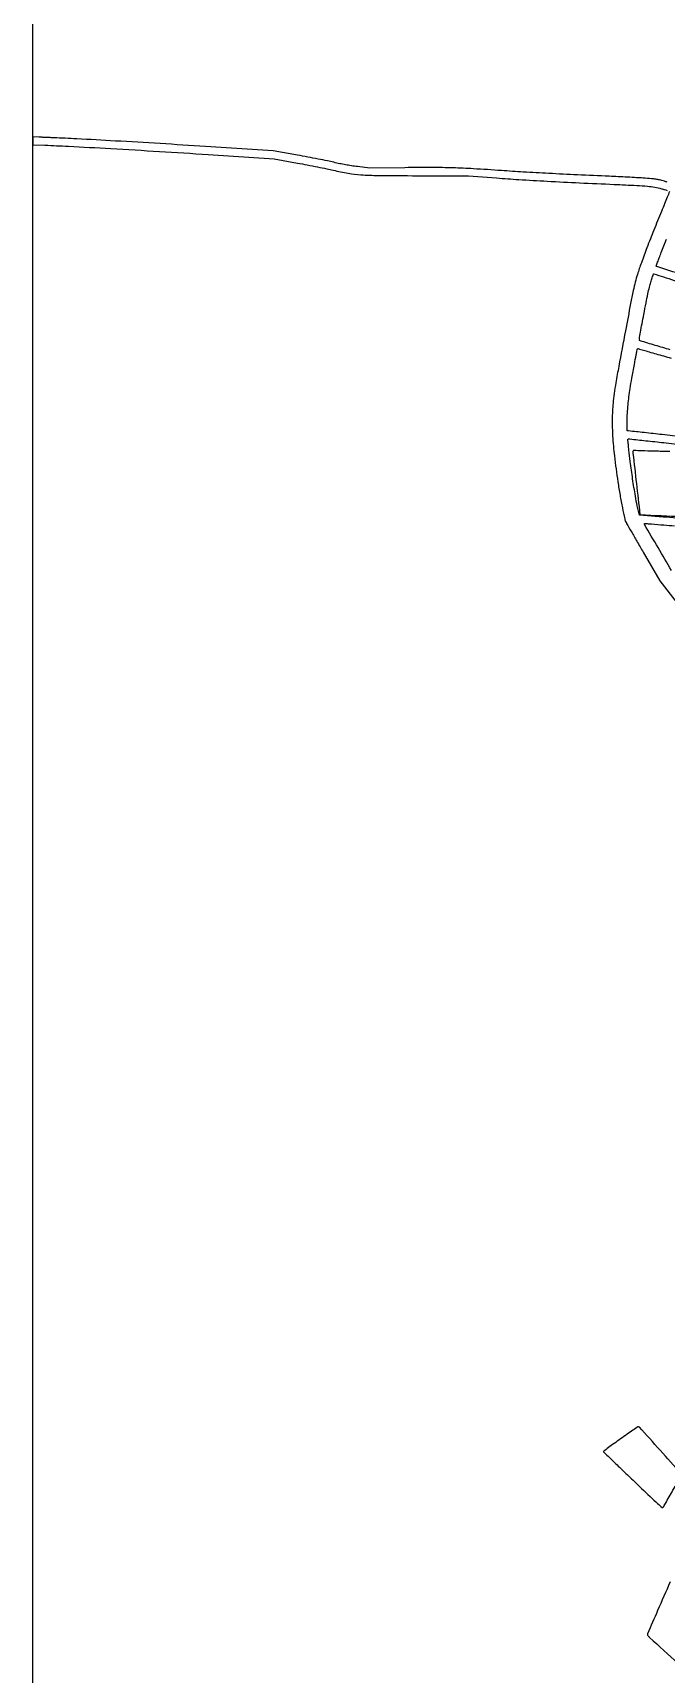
# Model space of a CAD drawing. Header units: metres. Extents: x 244 to 6504, y 133 to 4776.
# Drawn here: x 244 to 973, y 1085 to 2975 of the extents above; entities that cross this region are included whole.
import ezdxf

# ---------------------------------------------------------------- set-up
doc = ezdxf.new("R2010")
doc.units = ezdxf.units.M
doc.header["$MEASUREMENT"] = 0

msp = doc.modelspace()

# ---------------------------------------------------------------- linework, layer by layer
for points in [[(2390.74, 4302.36, -0.000001), (2436.6, 4383.87, -0.253439)], [(1770.95, 4232.21, -0.000001), (1756.31, 4203.53, -0.092463)], [(2358.85, 2292.47, -0.000002), (2402.87, 2275.77, -0.000001), (2455, 2255.99, -0.000469)], [(2661.8, 3304.26, -0.000001), (2697.55, 3290.75, -0.000089)], [(2166.88, 2385.74, -0.000003), (2059.01, 2428.09, -0.099946)], [(1593.92, 2905.57, -0.000004), (1514.48, 2912.51, -0.000011), (1436.43, 2919.33, -0.007054)], [(1857.04, 2862.14, 0.000008), (1895.3, 2965.72, 0.303576)], [(1716.95, 2894.91, -0.000001), (1705.81, 2895.88, -0.000045)], [(1359.46, 2926.04, -0.000007), (1314.6, 2930, -0.176126)], [(977.69, 2492.83, -0.000527), (959.92, 2493.25, -0.000296), (944.92, 2493.63, -0.007612), (940.85, 2493.8, 0.003759), (937.1, 2493.98, 0.059579), (935.83, 2493.88, 0.219896), (935.26, 2493.47, 0.126802), (935.05, 2492.64, 0.029085), (935.15, 2490.7, 0.000045), (939.08, 2455.99, 0.000009), (943.1, 2420.52, 0.165705), (943.26, 2420.2, 0.192), (943.58, 2420.05, 0.000005), (991.66, 2418.02, 0.000005), (1039.77, 2415.99, 0.238408)], [(978.15, 2610.07, -0.005172), (960.89, 2615.08, -0.000876), (943.41, 2620.4, -0.27754), (942.48, 2621.43, -0.090924), (942.47, 2622.21, -0.000403), (943.9, 2630.46, -0.001924), (945.58, 2639.84, -0.001211), (947.61, 2650.78, -0.002284), (950.17, 2664.08, -0.004783), (952.31, 2674.39, -0.005957), (954.13, 2682.31, -0.016481), (955.66, 2687.83, -0.001291), (957.32, 2693.07, -0.008375), (958.21, 2695.69, -0.007819), (958.81, 2697.31, -0.346397), (959.1, 2697.48, -0.04331), (959.21, 2697.46, -0.000002), (970.28, 2693.91, -0.000087), (982.5, 2690, -0.000052), (996.99, 2685.36, -0.000769)], [(1142.77, 2571.56, -0.000013), (1195.68, 2565.43, -0.627212)], [(974.68, 2803.11, -0.002164), (971.28, 2804.1, 0.01037), (965.72, 2805.63, 0.02476), (961.53, 2806.48, 0.017424), (956.5, 2807.05, 0.00305), (946.97, 2807.75, 0.002612), (939.37, 2808.22, 0.001081), (929.07, 2808.78, 0.001069), (918.03, 2809.33, 0.001378), (907.89, 2809.79, -0.001121), (871.22, 2811.43, -0.001528), (838.17, 2813.08, -0.001709), (808.88, 2814.74, -0.002672), (783.69, 2816.38, 0.002973), (751.52, 2818.46, 0.007111), (727.63, 2819.53, 0.007209), (703.91, 2819.9, 0.003137), (672.4, 2819.75), (631.99, 2819.3), (618.05, 2820.98, -0.006639), (610.93, 2821.94, -0.007818), (604.21, 2823.04, -0.007835), (597.54, 2824.34, -0.006722), (590.56, 2825.92, 0.007719), (583.49, 2827.51, 0.002345), (572.72, 2829.7, 0.002347), (560.63, 2832.05, 0.002558), (548.85, 2834.21), (520.7, 2839.22), (442.87, 2844.2, 0.000843), (390.62, 2847.45, 0.000883), (339.17, 2850.47, 0.000857), (294.67, 2852.93, 0.003738), (268.32, 2854.14, -0.000973), (263.99, 2854.32, -0.000719), (259.21, 2854.53, -0.000726), (254.69, 2854.74, -0.001632), (251.26, 2854.92), (244.14, 2855.31), (244.14, 2850.69), (244.14, 2846.07), (257.88, 2845.62, -0.004911), (285.19, 2844.44, -0.000986), (333.79, 2841.78, -0.001052), (389.8, 2838.48, -0.00104), (446.02, 2834.93), (522.03, 2829.97), (548.85, 2825.08, -0.002358), (560.17, 2822.96, -0.002061), (571.99, 2820.64, -0.002072), (582.65, 2818.46, -0.006165), (589.93, 2816.84, 0.015295), (607.26, 2813.32, 0.026208), (621.91, 2811.59, 0.013713), (641.94, 2810.84, 0.001581), (686.97, 2810.52), (745.93, 2810.29), (778.06, 2807.88, 0.003514), (803.74, 2806.12, 0.001726), (836.46, 2804.24, 0.001577), (873.69, 2802.33, 0.00129), (913.52, 2800.53, -0.00149), (939.41, 2799.34, -0.010686), (951.89, 2798.47, -0.02162), (960.22, 2797.34, -0.024682), (968.05, 2795.53, -0.002356), (971.46, 2794.55, -0.003673), (974.38, 2793.66, -0.001101)], [(1036.14, 2682.5, -0.000063), (999.49, 2694.11, -0.000031), (962.47, 2705.83, -0.168667), (961.89, 2706.27, -0.242352), (961.87, 2706.42, -0.000124), (963.56, 2710.97, -0.001587), (965.46, 2716.03, -0.000962), (967.74, 2722.02), (973.71, 2737.59)], [(977.27, 2792.38, -0.000321), (974.63, 2785.67, -0.002712), (971.6, 2778.15, -0.001644), (967.95, 2769.27, 0.003177), (959.12, 2747.65, 0.004063), (951.27, 2727.62, 0.00448), (944.8, 2710.2, 0.010056), (940.26, 2696.84, 0.013703), (937.72, 2687.99, 0.010704), (935.44, 2678.25, 0.005153), (932.43, 2663.34, 0.000693), (926.48, 2631.92, 0.000472), (918.81, 2590.95, 0.003744), (915.42, 2571.97, 0.008046), (913.52, 2559.65, 0.010852), (912.23, 2548.45, 0.020582), (911.26, 2529.95, 0.018079), (911.74, 2510.61, 0.014484), (913.81, 2487.75, 0.006616), (917.77, 2458.03, 0.006151), (920.22, 2442.65, 0.007045), (922.94, 2428.01, 0.004908), (925.59, 2415.49, 0.068098), (927.19, 2411.17, 0.008161), (927.82, 2410.03, 0.000058), (933.32, 2400.48, 0.000224), (939.62, 2389.56, 0.000143), (946.95, 2376.89), (965.91, 2344.1), (1003.28, 2296.07, 0.002061)], [(992.9, 2509.69, 0.000125), (968.71, 2512.36, 0.000205), (948.22, 2514.61, 0.000015), (929.81, 2516.63, 0.027219), (929.19, 2516.66, -0.412808), (928.41, 2517.44, -0.003373), (928.43, 2526.96, -0.010513), (928.73, 2537.09, -0.011641), (929.46, 2546.85, -0.008095), (930.49, 2555.91, -0.006693), (931.87, 2565.52, -0.005129), (933.85, 2577.25, -0.002091), (936.76, 2593.17, -0.000668), (938.86, 2604.28, -0.007758), (939.76, 2608.62, -0.011307), (940.35, 2611.03, -0.338768), (940.82, 2611.39, -0.069844), (941.12, 2611.34, -0.000082), (947.14, 2609.62, -0.000753), (953.88, 2607.68, -0.000463), (961.81, 2605.37, 0.001844), (970.38, 2602.9, 0.001768), (979.09, 2600.46, 0.001749)], [(1040.17, 2416.42, 0.000012), (1043.26, 2441.67, 0.000042)], [(985.27, 2416.27, -0.002574), (969.78, 2417.42), (942.56, 2419.58), (940.14, 2430.19, -0.015258), (937.93, 2441.51, -0.003237), (934.79, 2461.37, -0.003431), (931.9, 2481.44, -0.011908), (930.43, 2494.47, 0.001728), (930.13, 2497.69, 0.001908), (929.82, 2500.81, 0.001772), (929.53, 2503.47, 0.009784), (929.35, 2504.9, -0.014079), (929.17, 2506.37, -0.132373), (929.27, 2506.99, -0.234902), (929.65, 2507.29, -0.053705), (930.5, 2507.38, -0.026728), (931.71, 2507.32, -0.000058), (949.97, 2505.36, -0.000399), (970.53, 2503.13, -0.000248), (994.64, 2500.49)], [(979.35, 2355.81, -0.000094), (964.01, 2382.19, -0.000056), (948.53, 2408.84, -0.132306), (948.3, 2409.7, -0.424538), (948.61, 2410, -0.006296), (951.43, 2409.86, -0.005103), (956.46, 2409.51, -0.000343), (970.82, 2408.34, 0.003398), (983.12, 2407.41, 0.000432)], [(978.07, 1191.19, 0.002602), (963.5, 1158.17, 0.000424), (951.87, 1131.38, 0.256735), (952.02, 1129.76, 0.059099), (954.24, 1127.21, 0.000043), (1020.07, 1067.33, 0.000012), (1086.8, 1006.65, 0.271285)], [(1088.53, 1007.11, 0.000021), (1130.84, 1054.31, 0.000014), (1173.26, 1101.65, 0.206657)], [(1039.06, 1260.37, 0.000026), (1022.07, 1282.4, 0.025087)]]:
    msp.add_lwpolyline(points, format="xyb")
at = {"linetype": 'ByBlock'}
msp.add_lwpolyline([(6503.77, 4771.63), (6503.77, 138.03, -0.4142136), (6499.85, 134.12), (248.05, 134.12, -0.4142136), (244.14, 138.03), (244.14, 4771.63, -0.4142136), (248.05, 4775.55), (6499.85, 4775.55)], format="xyb", dxfattribs=at)
msp.add_lwpolyline([(920.92, 1355.87, 0.002379), (913.35, 1350.45, 0.003899), (907, 1345.77, 0.00067), (901.44, 1341.6, 0.28765), (901.28, 1341.18, 0.152315), (901.53, 1340.72, 0.000114), (911.3, 1331.22, 0.001275), (922.25, 1320.64, 0.000778), (935.22, 1308.21, 0.000732), (954.86, 1289.49, 0.006742), (963.5, 1281.5, 0.007041), (968.73, 1276.92, 0.447897), (969.81, 1277.07, 0.019064), (972.52, 1281.46, 0.000861), (981.22, 1296.91, 0.000156), (990.68, 1313.77, 0.128383), (990.92, 1314.69, 0.184608), (990.4, 1316.03, 0.000153), (966.48, 1342.73, 0.000131), (942.47, 1369.5, 0.22897), (941.38, 1369.95, 0.135854), (940.87, 1369.78, 0.000397), (935.08, 1365.8, 0.002285), (928.54, 1361.26, 0.001421)], format="xyb", close=True)

doc.saveas('drawing.dxf')
